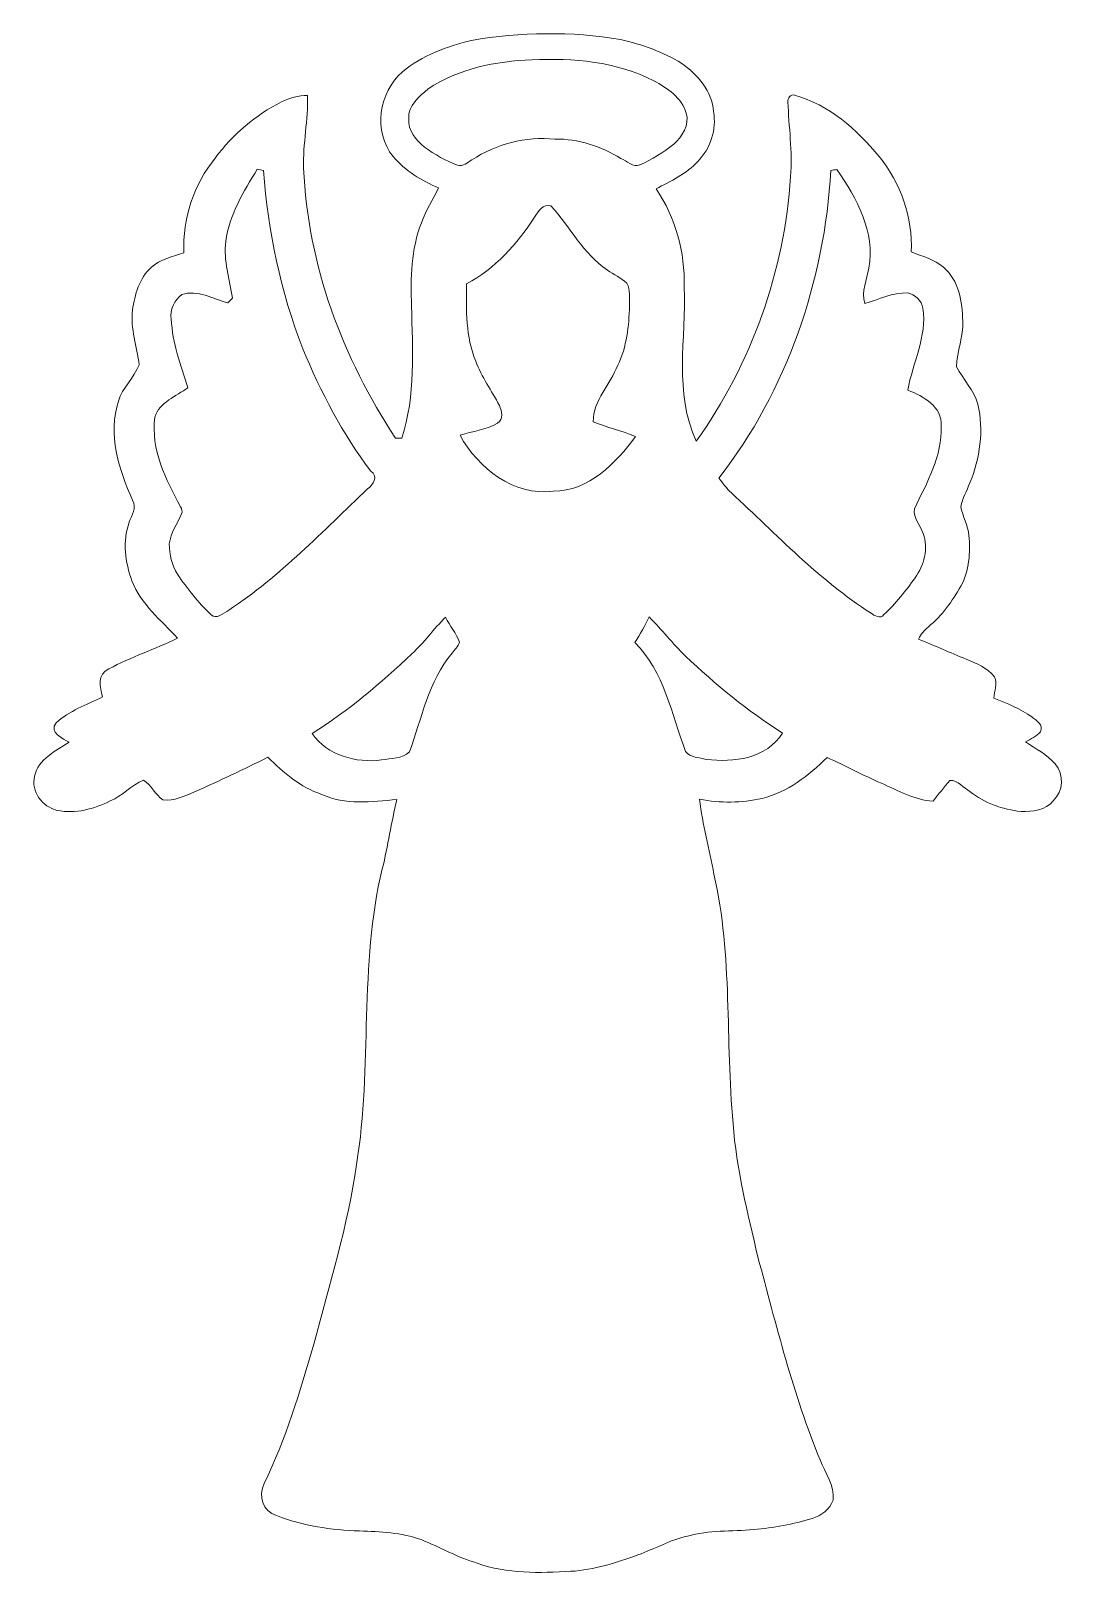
# Model space of a CAD drawing. Header units: centimetres. Extents: x -10.7 to 10.7, y -16 to 16.
import ezdxf

# ---------------------------------------------------------------- set-up
doc = ezdxf.new("R2010")
doc.units = ezdxf.units.CM
doc.header["$MEASUREMENT"] = 0
doc.layers.add('Layer 1', color=7, linetype='Continuous')

msp = doc.modelspace()

# ---------------------------------------------------------------- linework, layer by layer
at = {"layer": 'Layer 1', "color": 9, "lineweight": 9}
for points, knots in [([(-1.58279, 15.82786), (-0.56009, 15.99437), (0.4926, 16.02436), (1.51566, 15.84444), (1.51566, 15.84444), (1.95804, 15.74108), (2.39549, 15.59009), (2.78319, 15.34914), (2.78319, 15.34914), (3.11163, 15.1149), (3.41925, 14.77023), (3.445, 14.34761), (3.445, 14.34761), (3.51273, 13.97578), (3.38009, 13.58314), (3.11868, 13.31467), (3.11868, 13.31467), (2.88197, 13.05503), (2.55812, 12.90686), (2.25226, 12.74705), (2.25226, 12.74705), (2.65584, 12.14874), (2.85621, 11.42978), (2.8354, 10.7087), (2.8354, 10.7087), (2.87844, 9.64437), (2.61421, 8.51125), (3.08728, 7.50725), (3.08728, 7.50725), (4.22605, 9.11168), (4.92279, 11.03643), (5.04414, 13.00246), (5.04414, 13.00246), (5.08648, 13.52105), (5.00675, 14.03681), (4.98876, 14.55398), (4.98876, 14.55398), (4.98276, 14.62313), (5.04555, 14.71767), (5.12316, 14.6891), (5.12316, 14.6891), (5.84071, 14.4933), (6.41962, 13.98107), (6.88282, 13.41839), (6.88282, 13.41839), (7.33438, 12.86418), (7.57991, 12.15368), (7.54957, 11.43754), (7.54957, 11.43754), (7.77851, 11.34547), (8.02653, 11.28338), (8.21985, 11.1211), (8.21985, 11.1211), (8.53663, 10.84876), (8.61849, 10.40038), (8.61778, 10.00315), (8.61778, 10.00315), (8.63789, 9.67965), (8.49819, 9.37556), (8.48725, 9.05488), (8.48725, 9.05488), (8.62836, 8.79136), (8.84532, 8.56487), (8.93563, 8.27524), (8.93563, 8.27524), (9.05523, 7.73161), (8.9822, 7.15447), (8.76559, 6.64435), (8.76559, 6.64435), (8.70633, 6.47855), (8.61178, 6.32403), (8.57933, 6.14976), (8.57933, 6.14976), (8.61531, 5.9462), (8.72502, 5.76135), (8.74831, 5.55286), (8.74831, 5.55286), (8.77865, 5.19867), (8.75641, 4.81943), (8.58073, 4.50193), (8.58073, 4.50193), (8.40294, 4.18867), (8.1888, 3.88739), (7.90764, 3.65809), (7.90764, 3.65809), (7.82156, 3.58859), (7.7503, 3.50216), (7.70303, 3.40162), (7.70303, 3.40162), (8.03323, 3.2665), (8.35884, 3.11869), (8.69044, 2.98605), (8.69044, 2.98605), (8.90212, 2.89573), (9.13319, 2.8093), (9.27677, 2.61845), (9.27677, 2.61845), (9.35332, 2.48157), (9.26866, 2.3193), (9.26442, 2.17713), (9.26442, 2.17713), (9.53888, 2.06459), (9.82005, 1.95558), (10.06135, 1.77849), (10.06135, 1.77849), (10.14848, 1.70758), (10.30864, 1.63314), (10.23068, 1.47968), (10.23068, 1.47968), (10.15201, 1.37914), (10.03029, 1.32975), (9.92235, 1.26802), (9.92235, 1.26802), (10.13296, 1.1255), (10.37073, 1.00767), (10.53724, 0.81082), (10.53724, 0.81082), (10.72457, 0.59457), (10.71116, 0.23826), (10.49632, 0.046), (10.49632, 0.046), (10.34004, -0.15403), (10.06734, -0.18507), (9.83063, -0.17379), (9.83063, -0.17379), (9.44574, -0.13604), (9.07004, -0.00128), (8.76701, 0.24249), (8.76701, 0.24249), (8.62906, 0.30705), (8.51971, 0.47991), (8.3532, 0.46792), (8.3532, 0.46792), (8.23078, 0.32998), (8.11789, 0.18428), (8.00324, 0.03965), (8.00324, 0.03965), (7.6166, 0.06046), (7.27617, 0.25943), (6.92974, 0.41183), (6.92974, 0.41183), (6.54662, 0.57481), (6.18256, 0.77801), (5.8012, 0.94452), (5.8012, 0.94452), (5.41985, 0.56881), (4.98346, 0.22521), (4.45218, 0.09609), (4.45218, 0.09609), (4.02779, 0.00225), (3.58294, -0.00727), (3.15643, 0.0781), (3.15643, 0.0781), (3.21499, -0.44648), (3.35257, -0.95836), (3.45347, -1.47624), (3.45347, -1.47624), (3.84399, -3.17275), (3.68877, -4.92817), (3.84964, -6.64973), (3.84964, -6.64973), (3.92019, -7.58988), (4.15056, -8.5071), (4.36681, -9.4215), (4.36681, -9.4215), (4.7471, -10.83896), (5.09776, -12.27124), (5.65762, -13.63155), (5.65762, -13.63155), (5.76028, -13.90566), (5.97018, -14.15825), (5.92644, -14.4694), (5.92644, -14.4694), (5.86294, -14.66096), (5.67667, -14.7869), (5.49252, -14.84899), (5.49252, -14.84899), (5.09635, -14.96611), (4.68889, -15.04407), (4.2772, -15.07547), (4.2772, -15.07547), (3.81965, -15.12627), (3.34763, -15.08147), (2.90137, -15.21482), (2.90137, -15.21482), (2.54154, -15.29349), (2.2191, -15.47834), (1.8762, -15.60499), (1.8762, -15.60499), (1.42429, -15.76162), (0.96568, -15.91755), (0.48378, -15.94436), (0.48378, -15.94436), (-0.16568, -15.97964), (-0.84125, -16.00257), (-1.46179, -15.77327), (-1.46179, -15.77327), (-1.86889, -15.65791), (-2.23543, -15.44024), (-2.62701, -15.28573), (-2.62701, -15.28573), (-3.03623, -15.14073), (-3.47544, -15.12169), (-3.90477, -15.10687), (-3.90477, -15.10687), (-4.48898, -15.08394), (-5.08093, -15.00456), (-5.62704, -14.78866), (-5.62704, -14.78866), (-5.92161, -14.7047), (-6.01087, -14.37521), (-5.88316, -14.12473), (-5.88316, -14.12473), (-5.44183, -13.19905), (-5.13491, -12.21691), (-4.85762, -11.23196), (-4.85762, -11.23196), (-4.52919, -9.99618), (-4.14642, -8.76957), (-3.96721, -7.49992), (-3.96721, -7.49992), (-3.63384, -5.46898), (-3.92347, -3.37313), (-3.43311, -1.36265), (-3.43311, -1.36265), (-3.3114, -0.88816), (-3.24861, -0.40133), (-3.13007, 0.07422), (-3.13007, 0.07422), (-3.65148, 0.02377), (-4.2004, -0.04537), (-4.69288, 0.18005), (-4.69288, 0.18005), (-5.13279, 0.32469), (-5.48523, 0.6309), (-5.80872, 0.95052), (-5.80872, 0.95052), (-6.31037, 0.69934), (-6.81696, 0.45733), (-7.33131, 0.23261), (-7.33131, 0.23261), (-7.5391, 0.14689), (-7.755, 0.03506), (-7.98748, 0.06363), (-7.98748, 0.06363), (-8.14482, 0.17688), (-8.23125, 0.36491), (-8.38964, 0.4778), (-8.38964, 0.4778), (-8.64081, 0.36914), (-8.82744, 0.15112), (-9.08003, 0.04211), (-9.08003, 0.04211), (-9.41764, -0.11981), (-9.80781, -0.2327), (-10.18176, -0.15262), (-10.18176, -0.15262), (-10.48832, -0.081), (-10.73033, 0.23579), (-10.65413, 0.554), (-10.65413, 0.554), (-10.5751, 0.91524), (-10.21633, 1.07858), (-9.93304, 1.26061), (-9.93304, 1.26061), (-10.07275, 1.33646), (-10.35673, 1.46945), (-10.20679, 1.66278), (-10.20679, 1.66278), (-9.93375, 1.91431), (-9.57216, 2.03813), (-9.24478, 2.20182), (-9.24478, 2.20182), (-9.28993, 2.40996), (-9.36331, 2.67525), (-9.10825, 2.7832), (-9.10825, 2.7832), (-8.65247, 3.03438), (-8.14799, 3.18783), (-7.68409, 3.42455), (-7.68409, 3.42455), (-8.03193, 3.78967), (-8.43903, 4.12658), (-8.63165, 4.60777), (-8.63165, 4.60777), (-8.76888, 4.99441), (-8.8345, 5.43221), (-8.68633, 5.82555), (-8.68633, 5.82555), (-8.63553, 5.9709), (-8.53111, 6.12824), (-8.61683, 6.28205), (-8.61683, 6.28205), (-8.90329, 6.9167), (-9.14, 7.65294), (-8.90999, 8.34262), (-8.90999, 8.34262), (-8.82921, 8.62414), (-8.58932, 8.82452), (-8.48207, 9.09157), (-8.48207, 9.09157), (-8.52264, 9.47222), (-8.66869, 9.84369), (-8.62036, 10.23175), (-8.62036, 10.23175), (-8.56992, 10.54819), (-8.47925, 10.89497), (-8.23054, 11.11687), (-8.23054, 11.11687), (-8.04287, 11.28867), (-7.78428, 11.33594), (-7.5525, 11.4199), (-7.5525, 11.4199), (-7.58249, 12.12546), (-7.3486, 12.83842), (-6.90057, 13.38488), (-6.90057, 13.38488), (-6.54356, 13.8763), (-6.0659, 14.27493), (-5.52509, 14.5494), (-5.52509, 14.5494), (-5.35823, 14.63265), (-5.17618, 14.69015), (-4.98815, 14.68204), (-4.98815, 14.68204), (-4.96734, 14.17898), (-5.08587, 13.68121), (-5.06647, 13.17744), (-5.06647, 13.17744), (-4.98604, 11.17402), (-4.25508, 9.23691), (-3.16076, 7.5711), (-3.16076, 7.5711), (-3.11737, 7.5711), (-3.07363, 7.57075), (-3.02988, 7.57075), (-3.02988, 7.57075), (-2.73602, 8.45586), (-2.80905, 9.39919), (-2.82527, 10.31606), (-2.82527, 10.31606), (-2.84926, 10.89391), (-2.83481, 11.49187), (-2.62101, 12.03797), (-2.62101, 12.03797), (-2.53635, 12.29691), (-2.37795, 12.52092), (-2.26506, 12.76716), (-2.26506, 12.76716), (-2.62101, 12.9111), (-2.95756, 13.12347), (-3.20768, 13.41663), (-3.20768, 13.41663), (-3.62819, 13.92992), (-3.50719, 14.7533), (-3.01295, 15.17593), (-3.01295, 15.17593), (-2.60443, 15.5146), (-2.0922, 15.70263), (-1.58279, 15.82786), (-1.58279, 15.82786), (-1.58279, 15.82786), (-1.58279, 15.82786), (-1.58279, 15.82786)], [0, 0, 0, 0, 0.01086957, 0.01086957, 0.01086957, 0.01086957, 0.02173913, 0.02173913, 0.02173913, 0.02173913, 0.0326087, 0.0326087, 0.0326087, 0.0326087, 0.04347826, 0.04347826, 0.04347826, 0.04347826, 0.05434783, 0.05434783, 0.05434783, 0.05434783, 0.06521739, 0.06521739, 0.06521739, 0.06521739, 0.07608696, 0.07608696, 0.07608696, 0.07608696, 0.08695652, 0.08695652, 0.08695652, 0.08695652, 0.09782609, 0.09782609, 0.09782609, 0.09782609, 0.10869565, 0.10869565, 0.10869565, 0.10869565, 0.11956522, 0.11956522, 0.11956522, 0.11956522, 0.13043478, 0.13043478, 0.13043478, 0.13043478, 0.14130435, 0.14130435, 0.14130435, 0.14130435, 0.15217391, 0.15217391, 0.15217391, 0.15217391, 0.16304348, 0.16304348, 0.16304348, 0.16304348, 0.17391304, 0.17391304, 0.17391304, 0.17391304, 0.18478261, 0.18478261, 0.18478261, 0.18478261, 0.19565217, 0.19565217, 0.19565217, 0.19565217, 0.20652174, 0.20652174, 0.20652174, 0.20652174, 0.2173913, 0.2173913, 0.2173913, 0.2173913, 0.22826087, 0.22826087, 0.22826087, 0.22826087, 0.23913043, 0.23913043, 0.23913043, 0.23913043, 0.25, 0.25, 0.25, 0.25, 0.26086957, 0.26086957, 0.26086957, 0.26086957, 0.27173913, 0.27173913, 0.27173913, 0.27173913, 0.2826087, 0.2826087, 0.2826087, 0.2826087, 0.29347826, 0.29347826, 0.29347826, 0.29347826, 0.30434783, 0.30434783, 0.30434783, 0.30434783, 0.31521739, 0.31521739, 0.31521739, 0.31521739, 0.32608696, 0.32608696, 0.32608696, 0.32608696, 0.33695652, 0.33695652, 0.33695652, 0.33695652, 0.34782609, 0.34782609, 0.34782609, 0.34782609, 0.35869565, 0.35869565, 0.35869565, 0.35869565, 0.36956522, 0.36956522, 0.36956522, 0.36956522, 0.38043478, 0.38043478, 0.38043478, 0.38043478, 0.39130435, 0.39130435, 0.39130435, 0.39130435, 0.40217391, 0.40217391, 0.40217391, 0.40217391, 0.41304348, 0.41304348, 0.41304348, 0.41304348, 0.42391304, 0.42391304, 0.42391304, 0.42391304, 0.43478261, 0.43478261, 0.43478261, 0.43478261, 0.44565217, 0.44565217, 0.44565217, 0.44565217, 0.45652174, 0.45652174, 0.45652174, 0.45652174, 0.4673913, 0.4673913, 0.4673913, 0.4673913, 0.47826087, 0.47826087, 0.47826087, 0.47826087, 0.48913043, 0.48913043, 0.48913043, 0.48913043, 0.5, 0.5, 0.5, 0.5, 0.51086957, 0.51086957, 0.51086957, 0.51086957, 0.52173913, 0.52173913, 0.52173913, 0.52173913, 0.5326087, 0.5326087, 0.5326087, 0.5326087, 0.54347826, 0.54347826, 0.54347826, 0.54347826, 0.55434783, 0.55434783, 0.55434783, 0.55434783, 0.56521739, 0.56521739, 0.56521739, 0.56521739, 0.57608696, 0.57608696, 0.57608696, 0.57608696, 0.58695652, 0.58695652, 0.58695652, 0.58695652, 0.59782609, 0.59782609, 0.59782609, 0.59782609, 0.60869565, 0.60869565, 0.60869565, 0.60869565, 0.61956522, 0.61956522, 0.61956522, 0.61956522, 0.63043478, 0.63043478, 0.63043478, 0.63043478, 0.64130435, 0.64130435, 0.64130435, 0.64130435, 0.65217391, 0.65217391, 0.65217391, 0.65217391, 0.66304348, 0.66304348, 0.66304348, 0.66304348, 0.67391304, 0.67391304, 0.67391304, 0.67391304, 0.68478261, 0.68478261, 0.68478261, 0.68478261, 0.69565217, 0.69565217, 0.69565217, 0.69565217, 0.70652174, 0.70652174, 0.70652174, 0.70652174, 0.7173913, 0.7173913, 0.7173913, 0.7173913, 0.72826087, 0.72826087, 0.72826087, 0.72826087, 0.73913043, 0.73913043, 0.73913043, 0.73913043, 0.75, 0.75, 0.75, 0.75, 0.76086957, 0.76086957, 0.76086957, 0.76086957, 0.77173913, 0.77173913, 0.77173913, 0.77173913, 0.7826087, 0.7826087, 0.7826087, 0.7826087, 0.79347826, 0.79347826, 0.79347826, 0.79347826, 0.80434783, 0.80434783, 0.80434783, 0.80434783, 0.81521739, 0.81521739, 0.81521739, 0.81521739, 0.82608696, 0.82608696, 0.82608696, 0.82608696, 0.83695652, 0.83695652, 0.83695652, 0.83695652, 0.84782609, 0.84782609, 0.84782609, 0.84782609, 0.85869565, 0.85869565, 0.85869565, 0.85869565, 0.86956522, 0.86956522, 0.86956522, 0.86956522, 0.88043478, 0.88043478, 0.88043478, 0.88043478, 0.89130435, 0.89130435, 0.89130435, 0.89130435, 0.90217391, 0.90217391, 0.90217391, 0.90217391, 0.91304348, 0.91304348, 0.91304348, 0.91304348, 0.92391304, 0.92391304, 0.92391304, 0.92391304, 0.93478261, 0.93478261, 0.93478261, 0.93478261, 0.94565217, 0.94565217, 0.94565217, 0.94565217, 0.95652174, 0.95652174, 0.95652174, 0.95652174, 0.9673913, 0.9673913, 0.9673913, 0.9673913, 0.97826087, 0.97826087, 0.97826087, 0.97826087, 1, 1, 1, 1]), ([(-0.32831, 15.42146), (-1.07726, 15.39712), (-1.84878, 15.2419), (-2.48062, 14.82103), (-2.48062, 14.82103), (-2.66195, 14.6577), (-2.90994, 14.47813), (-2.88277, 14.20085), (-2.88277, 14.20085), (-2.905, 13.95743), (-2.72896, 13.75741), (-2.55505, 13.61242), (-2.55505, 13.61242), (-2.34514, 13.45931), (-2.11689, 13.32138), (-1.86854, 13.24024), (-1.86854, 13.24024), (-1.75741, 13.19861), (-1.66181, 13.29774), (-1.57115, 13.34466), (-1.57115, 13.34466), (-1.06844, 13.68227), (-0.45072, 13.83255), (0.15182, 13.77928), (0.15182, 13.77928), (0.63618, 13.78528), (1.11032, 13.63147), (1.52024, 13.37853), (1.52024, 13.37853), (1.64407, 13.33549), (1.77036, 13.17391), (1.91359, 13.24659), (1.91359, 13.24659), (2.16653, 13.3556), (2.40466, 13.50023), (2.61844, 13.67415), (2.61844, 13.67415), (2.79201, 13.83643), (2.95111, 14.0668), (2.87915, 14.31833), (2.87915, 14.31833), (2.78178, 14.63583), (2.48509, 14.83797), (2.2064, 14.98719), (2.2064, 14.98719), (1.42888, 15.38865), (0.53247, 15.46415), (-0.32831, 15.42146), (-0.32831, 15.42146), (-0.32831, 15.42146), (-0.32831, 15.42146), (-0.32831, 15.42146)], [0, 0, 0, 0, 0.07142857, 0.07142857, 0.07142857, 0.07142857, 0.14285714, 0.14285714, 0.14285714, 0.14285714, 0.21428571, 0.21428571, 0.21428571, 0.21428571, 0.28571429, 0.28571429, 0.28571429, 0.28571429, 0.35714286, 0.35714286, 0.35714286, 0.35714286, 0.42857143, 0.42857143, 0.42857143, 0.42857143, 0.5, 0.5, 0.5, 0.5, 0.57142857, 0.57142857, 0.57142857, 0.57142857, 0.64285714, 0.64285714, 0.64285714, 0.64285714, 0.71428571, 0.71428571, 0.71428571, 0.71428571, 0.78571429, 0.78571429, 0.78571429, 0.78571429, 0.85714286, 0.85714286, 0.85714286, 0.85714286, 1, 1, 1, 1]), ([(-6.02815, 13.1524), (-6.31602, 12.69131), (-6.60706, 12.20378), (-6.68185, 11.65556), (-6.68185, 11.65556), (-6.73371, 11.25516), (-6.60741, 10.86781), (-6.54532, 10.47693), (-6.54532, 10.47693), (-6.57602, 10.44483), (-6.60671, 10.41272), (-6.63705, 10.38027), (-6.63705, 10.38027), (-6.94961, 10.46599), (-7.26675, 10.6572), (-7.59837, 10.55454), (-7.59837, 10.55454), (-7.74865, 10.43777), (-7.85413, 10.23563), (-7.81356, 10.04019), (-7.81356, 10.04019), (-7.79169, 9.55018), (-7.622, 9.08028), (-7.46748, 8.61955), (-7.46748, 8.61955), (-7.70914, 8.43999), (-8.06192, 8.32216), (-8.15434, 8.00501), (-8.15434, 8.00501), (-8.24571, 7.34038), (-7.92856, 6.71244), (-7.62165, 6.14658), (-7.62165, 6.14658), (-7.60119, 6.10107), (-7.5712, 6.04851), (-7.59942, 5.99947), (-7.59942, 5.99947), (-7.69291, 5.79733), (-7.8245, 5.60683), (-7.8573, 5.38141), (-7.8573, 5.38141), (-7.85307, 5.16092), (-7.80756, 4.93197), (-7.68268, 4.74641), (-7.68268, 4.74641), (-7.48265, 4.4476), (-7.25829, 4.15903), (-6.99265, 3.91561), (-6.99265, 3.91561), (-6.87552, 3.79038), (-6.72947, 3.94948), (-6.61905, 4.00205), (-6.61905, 4.00205), (-5.5512, 4.71078), (-4.66571, 5.64493), (-3.73685, 6.51806), (-3.73685, 6.51806), (-3.62502, 6.61295), (-3.5079, 6.76606), (-3.66982, 6.89024), (-3.66982, 6.89024), (-4.26496, 7.65894), (-4.70946, 8.53206), (-5.08517, 9.42495), (-5.08517, 9.42495), (-5.53814, 10.60957), (-5.81331, 11.86052), (-5.89868, 13.12594), (-5.89868, 13.12594), (-5.94207, 13.13511), (-5.98511, 13.14393), (-6.02815, 13.1524), (-6.02815, 13.1524), (-6.02815, 13.1524), (-6.02815, 13.1524), (-6.02815, 13.1524)], [0, 0, 0, 0, 0.05, 0.05, 0.05, 0.05, 0.1, 0.1, 0.1, 0.1, 0.15, 0.15, 0.15, 0.15, 0.2, 0.2, 0.2, 0.2, 0.25, 0.25, 0.25, 0.25, 0.3, 0.3, 0.3, 0.3, 0.35, 0.35, 0.35, 0.35, 0.4, 0.4, 0.4, 0.4, 0.45, 0.45, 0.45, 0.45, 0.5, 0.5, 0.5, 0.5, 0.55, 0.55, 0.55, 0.55, 0.6, 0.6, 0.6, 0.6, 0.65, 0.65, 0.65, 0.65, 0.7, 0.7, 0.7, 0.7, 0.75, 0.75, 0.75, 0.75, 0.8, 0.8, 0.8, 0.8, 0.85, 0.85, 0.85, 0.85, 0.9, 0.9, 0.9, 0.9, 1, 1, 1, 1]), ([(5.88093, 13.12735), (5.74864, 10.83465), (4.97253, 8.56029), (3.55542, 6.74172), (3.55542, 6.74172), (3.63762, 6.63659), (3.71558, 6.52617), (3.81542, 6.43621), (3.81542, 6.43621), (4.75134, 5.56979), (5.63469, 4.63105), (6.71525, 3.9389), (6.71525, 3.9389), (6.77946, 3.89657), (6.91845, 3.80378), (6.9823, 3.91244), (6.9823, 3.91244), (7.2296, 4.13751), (7.4388, 4.40245), (7.62965, 4.6762), (7.62965, 4.6762), (7.82086, 4.93303), (7.90658, 5.28122), (7.79969, 5.59025), (7.79969, 5.59025), (7.73725, 5.76241), (7.58626, 5.90987), (7.6173, 6.10707), (7.6173, 6.10707), (7.87165, 6.64788), (8.19656, 7.20315), (8.17328, 7.82016), (8.17328, 7.82016), (8.19515, 8.22868), (7.80039, 8.44316), (7.47654, 8.56734), (7.47654, 8.56734), (7.57991, 9.13426), (7.88224, 9.68036), (7.79087, 10.27091), (7.79087, 10.27091), (7.77006, 10.42825), (7.62471, 10.55383), (7.47584, 10.587), (7.47584, 10.587), (7.16293, 10.59687), (6.87964, 10.44871), (6.58437, 10.36933), (6.58437, 10.36933), (6.50993, 10.61451), (6.63129, 10.86075), (6.66657, 11.1024), (6.66657, 11.1024), (6.80803, 11.845), (6.4168, 12.55796), (6.00687, 13.14675), (6.00687, 13.14675), (5.96489, 13.1404), (5.92291, 13.13405), (5.88093, 13.12735), (5.88093, 13.12735), (5.88093, 13.12735), (5.88093, 13.12735), (5.88093, 13.12735)], [0, 0, 0, 0, 0.05882353, 0.05882353, 0.05882353, 0.05882353, 0.11764706, 0.11764706, 0.11764706, 0.11764706, 0.17647059, 0.17647059, 0.17647059, 0.17647059, 0.23529412, 0.23529412, 0.23529412, 0.23529412, 0.29411765, 0.29411765, 0.29411765, 0.29411765, 0.35294118, 0.35294118, 0.35294118, 0.35294118, 0.41176471, 0.41176471, 0.41176471, 0.41176471, 0.47058824, 0.47058824, 0.47058824, 0.47058824, 0.52941176, 0.52941176, 0.52941176, 0.52941176, 0.58823529, 0.58823529, 0.58823529, 0.58823529, 0.64705882, 0.64705882, 0.64705882, 0.64705882, 0.70588235, 0.70588235, 0.70588235, 0.70588235, 0.76470588, 0.76470588, 0.76470588, 0.76470588, 0.82352941, 0.82352941, 0.82352941, 0.82352941, 0.88235294, 0.88235294, 0.88235294, 0.88235294, 1, 1, 1, 1]), ([(-0.27434, 12.15686), (-0.62782, 11.59347), (-1.09525, 11.09394), (-1.68333, 10.77291), (-1.68333, 10.77291), (-1.69144, 10.23457), (-1.70097, 9.67612), (-1.49424, 9.16848), (-1.49424, 9.16848), (-1.37253, 8.8411), (-1.16122, 8.55923), (-1.00247, 8.25055), (-1.00247, 8.25055), (-0.94744, 8.13413), (-0.91322, 7.96374), (-1.04127, 7.88048), (-1.04127, 7.88048), (-1.27728, 7.74078), (-1.56092, 7.72068), (-1.81809, 7.63283), (-1.81809, 7.63283), (-1.44485, 6.94845), (-0.70155, 6.36319), (0.11689, 6.47396), (0.11689, 6.47396), (0.85702, 6.47114), (1.41829, 7.05322), (1.82505, 7.60743), (1.82505, 7.60743), (1.53788, 7.72738), (1.23203, 7.79335), (0.94486, 7.91294), (0.94486, 7.91294), (0.94698, 8.36626), (1.30082, 8.68623), (1.4578, 9.08451), (1.4578, 9.08451), (1.64407, 9.46763), (1.6857, 9.90049), (1.70157, 10.3203), (1.70157, 10.3203), (1.68323, 10.47375), (1.72556, 10.6505), (1.64407, 10.79055), (1.64407, 10.79055), (1.5266, 10.90344), (1.37031, 10.96412), (1.24049, 11.05972), (1.24049, 11.05972), (0.7399, 11.39768), (0.46791, 11.95789), (0.06751, 12.39216), (0.06751, 12.39216), (-0.09301, 12.44296), (-0.20378, 12.26904), (-0.27434, 12.15686), (-0.27434, 12.15686), (-0.27434, 12.15686), (-0.27434, 12.15686), (-0.27434, 12.15686)], [0, 0, 0, 0, 0.0625, 0.0625, 0.0625, 0.0625, 0.125, 0.125, 0.125, 0.125, 0.1875, 0.1875, 0.1875, 0.1875, 0.25, 0.25, 0.25, 0.25, 0.3125, 0.3125, 0.3125, 0.3125, 0.375, 0.375, 0.375, 0.375, 0.4375, 0.4375, 0.4375, 0.4375, 0.5, 0.5, 0.5, 0.5, 0.5625, 0.5625, 0.5625, 0.5625, 0.625, 0.625, 0.625, 0.625, 0.6875, 0.6875, 0.6875, 0.6875, 0.75, 0.75, 0.75, 0.75, 0.8125, 0.8125, 0.8125, 0.8125, 0.875, 0.875, 0.875, 0.875, 1, 1, 1, 1]), ([(-2.81963, 3.09576), (-3.46204, 2.48863), (-4.14149, 1.91501), (-4.88937, 1.44158), (-4.88937, 1.44158), (-4.57293, 0.99038), (-3.97427, 0.82281), (-3.44687, 0.89407), (-3.44687, 0.89407), (-3.25566, 0.93323), (-3.01789, 0.9096), (-2.87043, 1.05988), (-2.87043, 1.05988), (-2.61044, 1.75485), (-2.47849, 2.52708), (-1.98496, 3.10916), (-1.98496, 3.10916), (-1.9338, 3.18395), (-1.85478, 3.2464), (-1.83256, 3.33706), (-1.83256, 3.33706), (-1.89676, 3.52474), (-2.03258, 3.67855), (-2.12183, 3.85494), (-2.12183, 3.85494), (-2.36737, 3.61364), (-2.56492, 3.32859), (-2.81963, 3.09576), (-2.81963, 3.09576), (-2.81963, 3.09576), (-2.81963, 3.09576), (-2.81963, 3.09576)], [0, 0, 0, 0, 0.11111111, 0.11111111, 0.11111111, 0.11111111, 0.22222222, 0.22222222, 0.22222222, 0.22222222, 0.33333333, 0.33333333, 0.33333333, 0.33333333, 0.44444444, 0.44444444, 0.44444444, 0.44444444, 0.55555556, 0.55555556, 0.55555556, 0.55555556, 0.66666667, 0.66666667, 0.66666667, 0.66666667, 0.77777778, 0.77777778, 0.77777778, 0.77777778, 1, 1, 1, 1]), ([(1.80988, 3.33177), (2.42265, 2.72393), (2.56976, 1.84551), (2.86433, 1.07046), (2.86433, 1.07046), (2.96169, 0.93852), (3.15184, 0.9484), (3.29472, 0.90572), (3.29472, 0.90572), (3.86234, 0.83304), (4.54743, 0.92371), (4.87728, 1.45217), (4.87728, 1.45217), (4.15479, 1.91607), (3.48451, 2.45688), (2.86468, 3.05025), (2.86468, 3.05025), (2.59728, 3.30566), (2.37044, 3.59917), (2.10974, 3.86058), (2.10974, 3.86058), (2.01801, 3.67996), (1.92453, 3.49934), (1.80988, 3.33177)], [0, 0, 0, 0, 0.14285714, 0.14285714, 0.14285714, 0.14285714, 0.28571429, 0.28571429, 0.28571429, 0.28571429, 0.42857143, 0.42857143, 0.42857143, 0.42857143, 0.57142857, 0.57142857, 0.57142857, 0.57142857, 0.71428571, 0.71428571, 0.71428571, 0.71428571, 1, 1, 1, 1])]:
    msp.add_open_spline(points, degree=3, knots=knots, dxfattribs=at)

doc.saveas('drawing.dxf')
